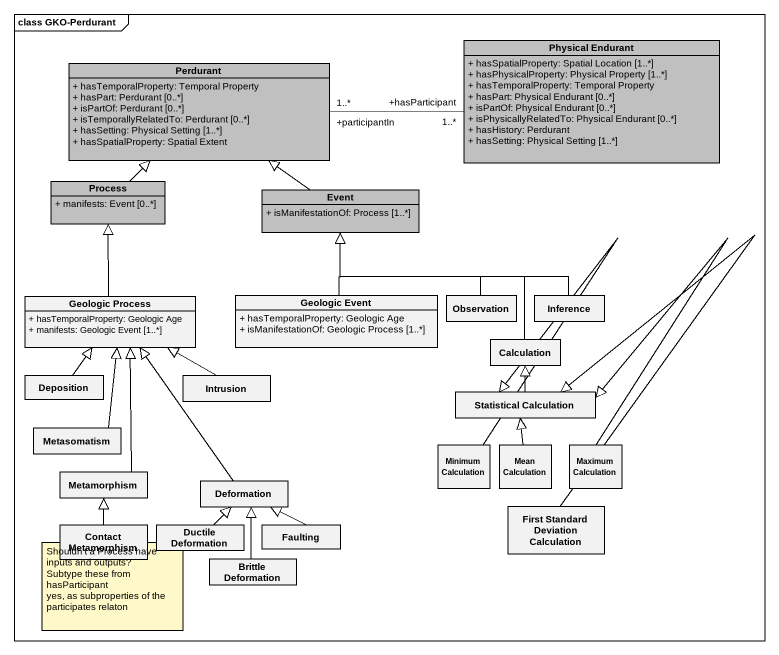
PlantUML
@startuml
mainframe class GKO-Perdurant
hide circle
hide empty members
skinparam classAttributeIconSize 0
class "Physical Endurant" as Physical_Endurant #C0C0C0 {
  + hasSpatialProperty: Spatial Location [1..*]
  + hasPhysicalProperty: Physical Property [1..*]
  + hasTemporalProperty: Temporal Property
  + hasPart: Physical Endurant [0..*]
  + isPartOf: Physical Endurant [0..*]
  + isPhysicallyRelatedTo: Physical Endurant [0..*]
  + hasHistory: Perdurant
  + hasSetting: Physical Setting [1..*]
}
class Perdurant #C0C0C0 {
  + hasTemporalProperty: Temporal Property
  + hasPart: Perdurant [0..*]
  + isPartOf: Perdurant [0..*]
  + isTemporallyRelatedTo: Perdurant [0..*]
  + hasSetting: Physical Setting [1..*]
  + hasSpatialProperty: Spatial Extent
}
class "Process" as Process_ #C0C0C0 {
  + manifests: Event [0..*]
}
class Event #C0C0C0 {
  + isManifestationOf: Process [1..*]
}
class "Geologic Process" as Geologic_Process {
  + hasTemporalProperty: Geologic Age
  + manifests: Geologic Event [1..*]
}
class "Geologic Event" as Geologic_Event {
  + hasTemporalProperty: Geologic Age
  + isManifestationOf: Geologic Process [1..*]
}
class Observation
class Inference
class Calculation
class Deposition
class Intrusion
class "Statistical Calculation" as Statistical_Calculation
class Metasomatism
class Metamorphism
class "Minimum Calculation" as Minimum_Calculation
class "Mean Calculation" as Mean_Calculation
class "Maximum Calculation" as Maximum_Calculation
class Deformation
class "First Standard Deviation Calculation" as First_Standard_Deviation
class "Contact Metamorphism" as Contact_Metamorphism
class "Ductile Deformation" as Ductile_Deformation
class Faulting
class "Brittle Deformation" as Brittle_Deformation
Physical_Endurant "+hasParticipant\n1..*" -left- "+participantIn\n1..*" Perdurant
Process_ -up-|> Perdurant
Event -up-|> Perdurant
Geologic_Process -up-|> Process_
Geologic_Event -up-|> Event
Observation -up-|> Event
Inference -left-|> Event
Calculation -up-|> Event
Deposition -up-|> Geologic_Process
Intrusion -left-|> Geologic_Process
Statistical_Calculation -up-|> Calculation
Metasomatism -up-|> Geologic_Process
Metamorphism -up-|> Geologic_Process
Minimum_Calculation -up-|> Statistical_Calculation
Mean_Calculation -up-|> Statistical_Calculation
Maximum_Calculation -up-|> Statistical_Calculation
Deformation -up-|> Geologic_Process
First_Standard_Deviation -up-|> Statistical_Calculation
Contact_Metamorphism -up-|> Metamorphism
Ductile_Deformation -up-|> Deformation
Faulting -up-|> Deformation
Brittle_Deformation -up-|> Deformation
note as N1
  Shouldn't a Process have inputs and outputs?
  Subtype these from hasParticipant
  yes, as subproperties of the participates relaton
end note
@enduml
